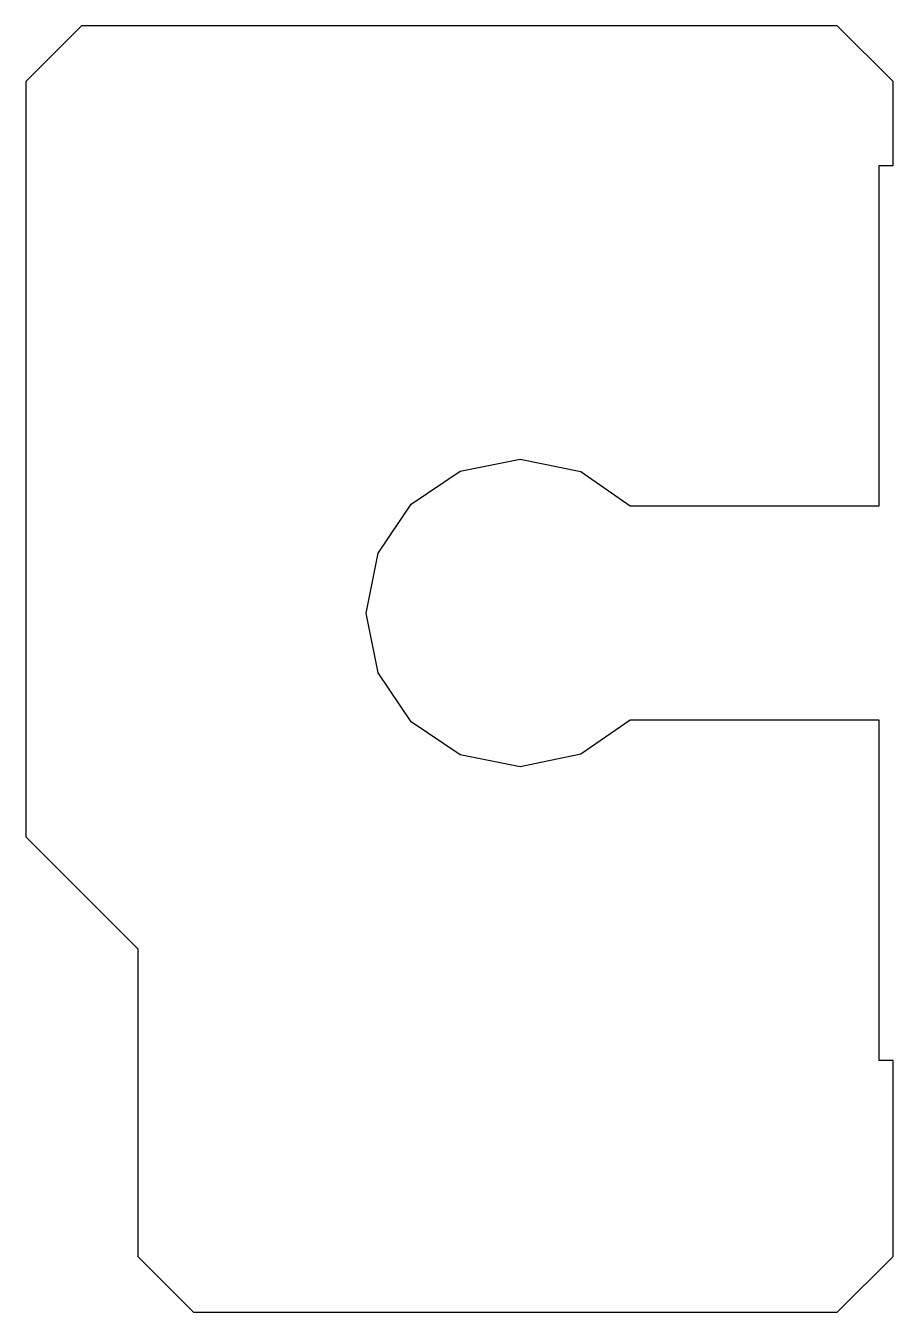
# Model space of a CAD drawing. Extents: x 0 to 5.94, y 0 to 0.54.
# Drawn here: x 5.575 to 5.941, y 0 to 0.543 of the extents above.
import ezdxf

# ---------------------------------------------------------------- set-up
doc = ezdxf.new("R2010")
doc.units = 0
doc.layers.get('0').update_dxf_attribs({"linetype": 'CONTINUOUS'})

msp = doc.modelspace()

# ---------------------------------------------------------------- linework, layer by layer
at = {"color": 4}
for p, q in [((5.59842, 0.54329), (5.57482, 0.51969)), ((5.91732, 0.54329), (5.59842, 0.54329)), ((5.94097, 0.51969), (5.91732, 0.54329)), ((5.57482, 0.51969), (5.57482, 0.20079)), ((5.94097, 0.48427), (5.94097, 0.51969)), ((5.93506, 0.34055), (5.93506, 0.48427)), ((5.93506, 0.48427), (5.94097, 0.48427)), ((5.75814, 0.35514), (5.78347, 0.36024)), ((5.78347, 0.36024), (5.80908, 0.35498)), ((5.73747, 0.34125), (5.75814, 0.35514)), ((5.80908, 0.35498), (5.82992, 0.34055)), ((5.72358, 0.32058), (5.73747, 0.34125)), ((5.82992, 0.34055), (5.93506, 0.34055)), ((5.71847, 0.29525), (5.72358, 0.32058)), ((5.72358, 0.27002), (5.71847, 0.29525)), ((5.73747, 0.24935), (5.72358, 0.27002)), ((5.82992, 0.25), (5.80908, 0.23562)), ((5.93506, 0.25), (5.82992, 0.25)), ((5.93506, 0.10628), (5.93506, 0.25)), ((5.75814, 0.23546), (5.73747, 0.24935)), ((5.78347, 0.23031), (5.75814, 0.23546)), ((5.80908, 0.23562), (5.78347, 0.23031)), ((5.57482, 0.20079), (5.62207, 0.15354)), ((5.62207, 0.15354), (5.62207, 0.0236)), ((5.94097, 0.10628), (5.93506, 0.10628)), ((5.94097, 0.0236), (5.94097, 0.10628)), ((5.62207, 0.0236), (5.64567, 0)), ((5.91732, 0), (5.94097, 0.0236)), ((5.64567, 0), (5.91732, 0))]:
    msp.add_line(p, q, dxfattribs=at)

doc.saveas('drawing.dxf')
